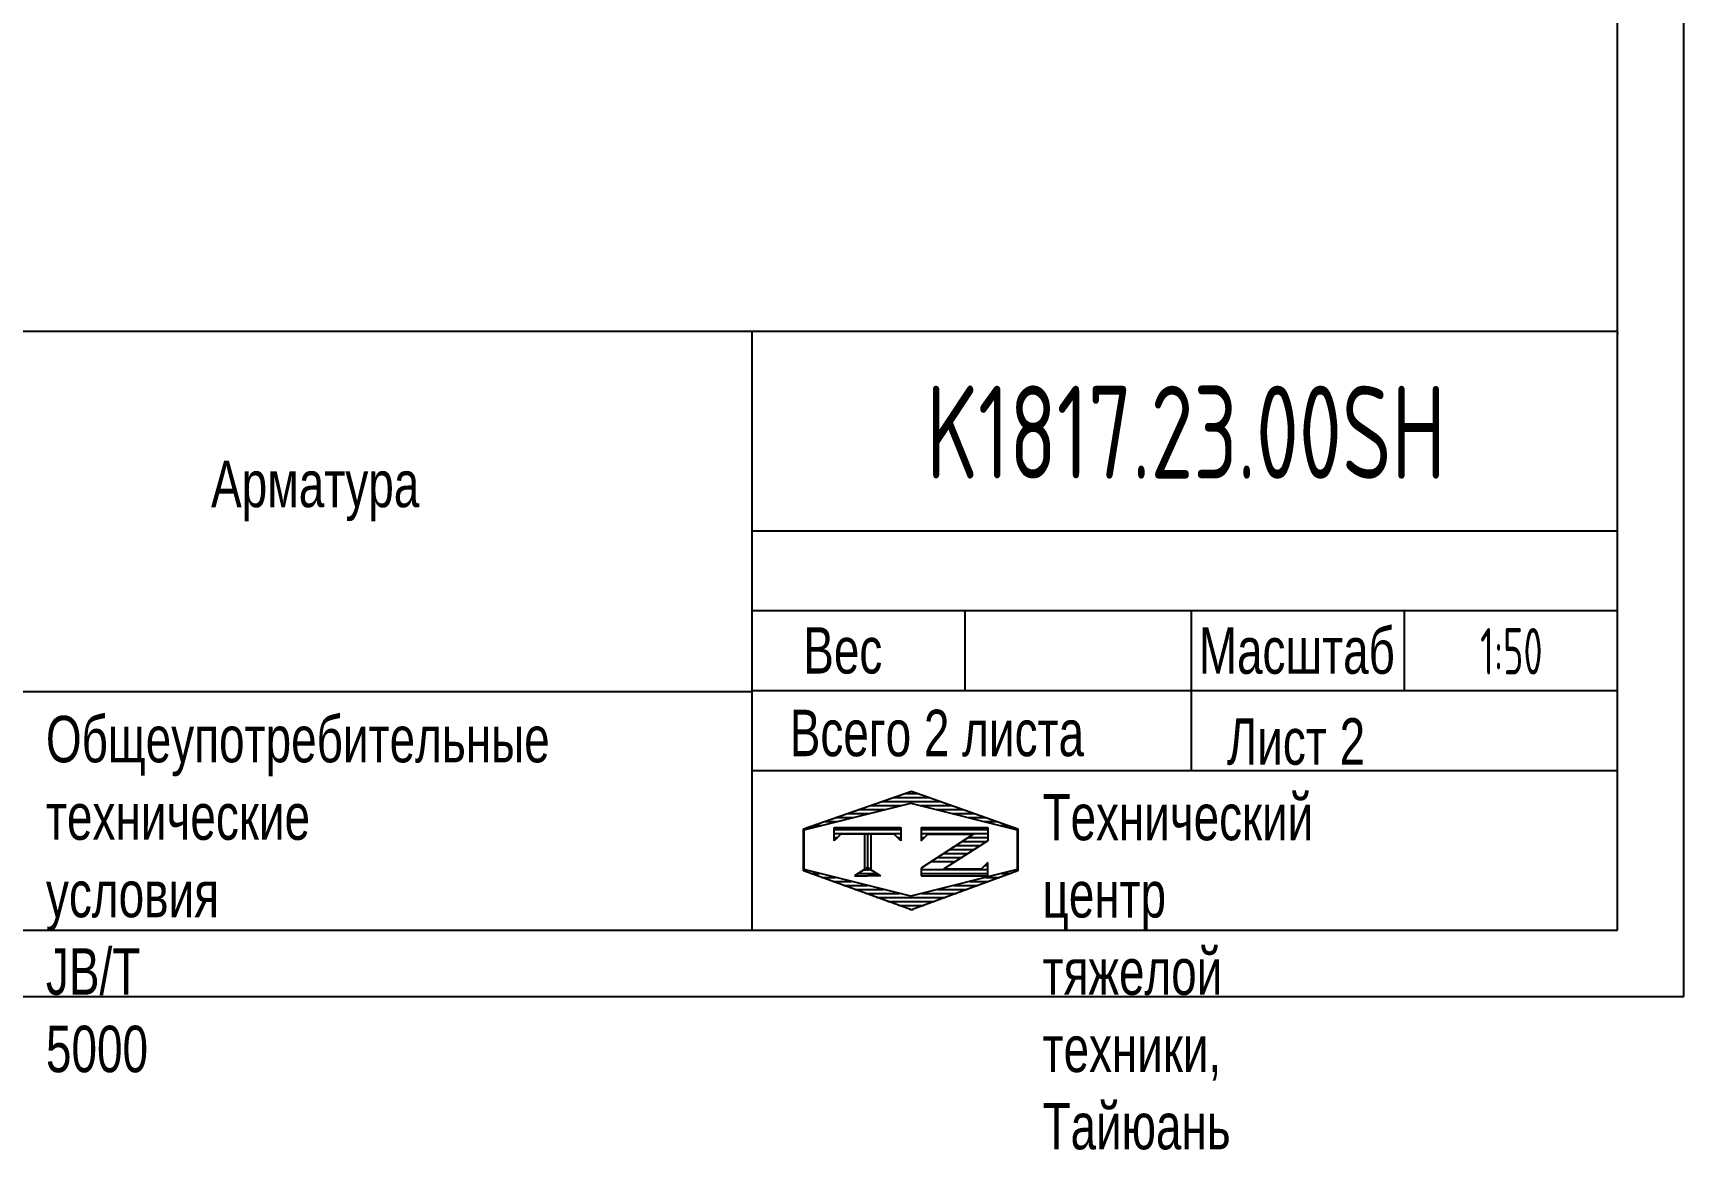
# Model space of a CAD drawing. Header units: millimetres. Extents: x 1934 to 22934, y 25951 to 41379.
# Drawn here: x 16718 to 22934, y 25951 to 30157 of the extents above; entities that cross this region are included whole.
import ezdxf
from ezdxf.enums import TextEntityAlignment as Align

# ---------------------------------------------------------------- set-up
doc = ezdxf.new("R2010")
doc.units = ezdxf.units.MM
doc.header["$LTSCALE"] = 500
doc.linetypes.add('G', pattern=[2, 1.25, -0.25, 0.25, -0.25])
for name, color, linetype in [('01', 7, 'Continuous'), ('02', 1, 'Continuous'), ('05', 4, 'G'), ('11', 3, 'Continuous'), ('THICK', 7, 'Continuous')]:
    doc.layers.add(name, color=color, linetype=linetype)
doc.styles.get("Standard").update_dxf_attribs({"font": 'isocp', "width": 0.707, "bigfont": 'intecad.shx'})

# ---------------------------------------------------------------- blocks, each defined once
blk = doc.blocks.new('*U1003')
at = {"layer": '01'}
for points in [[(415, 5), (415, 292)], [(25, 5), (415, 5)]]:
    blk.add_lwpolyline(points, dxfattribs=at)
at = {"layer": '02'}
for points in [[(420, 0), (420, 297)], [(0, 0), (420, 0)]]:
    blk.add_lwpolyline(points, dxfattribs=at)
blk = doc.blocks.new('*X1007')
at = {"color": 0}
for p, q in [((127.06, 7.8), (132.06, 7.8)), ((127.06, 7.5), (132.06, 7.5)), ((127.06, 7.2), (127.32, 7.2)), ((129.23, 6.3), (131.04, 6.3)), ((129.7, 6.6), (131.51, 6.6)), ((130.16, 6.9), (131.98, 6.9)), ((130.62, 7.2), (132.06, 7.2)), ((127.84, 5.4), (129.64, 5.4)), ((128.3, 5.7), (130.1, 5.7)), ((128.77, 6), (130.57, 6))]:
    blk.add_line(p, q, dxfattribs=at)
blk = doc.blocks.new('*X1008')
at = {"color": 0}
for p, q in [((131.84, 5.1), (132.06, 5.1)), ((127.06, 4.8), (132.06, 4.8)), ((127.06, 4.5), (132.06, 4.5))]:
    blk.add_line(p, q, dxfattribs=at)
blk = doc.blocks.new('*X1006')
at = {"color": 0}
for p, q in [((122.34, 4.5), (123.72, 4.5)), ((122.82, 4.8), (123.24, 4.8))]:
    blk.add_line(p, q, dxfattribs=at)
blk = doc.blocks.new('*X1005')
at = {"color": 0}
for p, q in [((120.53, 7.8), (125.53, 7.8)), ((120.53, 7.5), (125.53, 7.5)), ((120.53, 7.2), (120.79, 7.2)), ((125.27, 7.2), (125.53, 7.2))]:
    blk.add_line(p, q, dxfattribs=at)
blk = doc.blocks.new('*X1004')
at = {"color": 0}
for p, q in [((124.97, 10.2), (127.67, 10.2)), ((125.83, 10.5), (126.82, 10.5)), ((120.66, 8.7), (121.92, 8.7)), ((121.52, 9), (123.12, 9)), ((122.38, 9.3), (124.32, 9.3)), ((123.24, 9.6), (125.52, 9.6)), ((124.1, 9.9), (128.52, 9.9)), ((127.02, 9.6), (129.37, 9.6)), ((128.22, 9.3), (130.22, 9.3)), ((129.42, 9), (131.07, 9)), ((130.62, 8.7), (131.92, 8.7)), ((118.22, 7.8), (118.32, 7.8)), ((118.22, 7.5), (118.27, 7.5)), ((118.94, 8.1), (119.52, 8.1)), ((119.8, 8.4), (120.72, 8.4)), ((131.82, 8.4), (132.77, 8.4)), ((133.02, 8.1), (133.62, 8.1)), ((134.22, 7.8), (134.32, 7.8)), ((134.27, 7.5), (134.32, 7.5)), ((118.22, 7.2), (118.27, 7.2)), ((118.22, 6.9), (118.27, 6.9)), ((118.22, 6.6), (118.27, 6.6)), ((118.22, 6.3), (118.27, 6.3)), ((134.27, 7.2), (134.32, 7.2)), ((134.27, 6.9), (134.32, 6.9)), ((134.27, 6.6), (134.32, 6.6)), ((134.27, 6.3), (134.32, 6.3)), ((118.22, 6), (118.27, 6)), ((118.22, 5.7), (118.27, 5.7)), ((118.22, 5.4), (118.27, 5.4)), ((118.22, 5.1), (118.27, 5.1)), ((134.27, 6), (134.32, 6)), ((134.27, 5.7), (134.32, 5.7)), ((134.27, 5.4), (134.32, 5.4)), ((134.27, 5.1), (134.32, 5.1)), ((118.22, 4.8), (118.27, 4.8)), ((118.79, 4.5), (119.42, 4.5)), ((119.61, 4.2), (120.62, 4.2)), ((120.43, 3.9), (121.82, 3.9)), ((130.72, 3.9), (132.14, 3.9)), ((131.92, 4.2), (132.95, 4.2)), ((133.12, 4.5), (133.76, 4.5)), ((134.27, 4.8), (134.32, 4.8)), ((121.26, 3.6), (123.02, 3.6)), ((122.08, 3.3), (124.22, 3.3)), ((122.91, 3), (125.42, 3)), ((123.73, 2.7), (128.89, 2.7)), ((127.12, 3), (129.7, 3)), ((128.32, 3.3), (130.51, 3.3)), ((129.52, 3.6), (131.32, 3.6)), ((124.55, 2.4), (128.07, 2.4)), ((125.38, 2.1), (127.26, 2.1)), ((126.2, 1.8), (126.45, 1.8))]:
    blk.add_line(p, q, dxfattribs=at)

msp = doc.modelspace()

# ---------------------------------------------------------------- linework, layer by layer
at = {"layer": '01'}
for p in [(22684.276, 29029.13), (22684.276, 29024.053), (22684.276, 29023.155)]:
    msp.add_point(p, dxfattribs=at)
at = {"layer": 'THICK'}
for p, q in [((13655.143, 29034.317), (22684.276, 29034.317)), ((19426.226, 26778.745), (19426.226, 29034.317)), ((22684.276, 26778.745), (22684.276, 29034.317)), ((19426.226, 28282.46), (22684.276, 28282.46)), ((19426.226, 27981.717), (22684.276, 27981.717)), ((20228.208, 27680.974), (20228.208, 27981.717)), ((21080.313, 27380.231), (21080.313, 27981.717)), ((21882.294, 27680.974), (21882.294, 27981.717)), ((16669.415, 27676.629), (19426.226, 27676.629)), ((19426.226, 27680.974), (22684.276, 27680.974)), ((19426.226, 27380.231), (22684.276, 27380.231)), ((13661.985, 26778.745), (22684.276, 26778.745))]:
    msp.add_line(p, q, dxfattribs=at)
at = {"layer": 'THICK', "color": 3}
for p, q in [((19619.307, 27159.991), (20025.563, 27301.489)), ((20025.563, 27301.489), (20426.542, 27159.991)), ((19621.945, 27156.804), (20022.936, 27257.052)), ((20022.936, 27257.052), (20423.926, 27156.804)), ((19735.174, 27114.54), (19735.174, 27164.664)), ((19735.174, 27164.664), (19985.793, 27164.664)), ((19985.793, 27164.664), (19985.793, 27114.54)), ((20062.536, 27164.664), (20062.536, 27114.54)), ((20062.536, 27164.664), (20313.155, 27164.664)), ((20313.155, 27164.664), (20313.155, 27114.54)), ((19619.307, 27002.413), (19619.307, 27159.991)), ((19621.945, 27006.433), (19621.945, 27156.804)), ((19760.236, 27139.602), (19735.174, 27114.54)), ((19960.731, 27139.602), (19760.236, 27139.602)), ((19849.516, 27139.841), (19849.516, 27002.363)), ((19860.48, 27139.841), (19860.48, 27002.363)), ((19873.011, 27139.841), (19873.011, 27002.363)), ((19985.793, 27114.54), (19960.731, 27139.602)), ((20062.536, 27114.54), (20087.598, 27139.602)), ((20259.893, 27139.602), (20062.536, 27011.91)), ((20087.598, 27139.602), (20259.893, 27139.602)), ((20313.149, 27115.019), (20184.753, 27032.846)), ((20423.926, 27156.804), (20423.926, 27006.433)), ((20426.542, 27159.991), (20426.542, 27002.413)), ((20025.563, 26854.482), (19619.307, 27002.413)), ((20022.936, 26906.185), (19621.945, 27006.433)), ((19860.48, 27013.819), (19811.924, 26983.268)), ((19811.924, 26983.268), (19860.48, 26983.268)), ((19860.48, 27013.819), (19909.036, 26983.268)), ((19909.036, 26983.268), (19860.48, 26983.268)), ((20423.926, 27006.433), (20022.936, 26906.185)), ((20426.542, 27002.413), (20025.563, 26854.482)), ((20062.536, 27011.91), (20062.536, 26983.268)), ((20062.536, 26983.268), (20313.149, 26983.268)), ((20184.753, 27032.846), (20146.448, 27008.33)), ((20288.087, 27008.33), (20146.448, 27008.33)), ((20313.149, 27033.392), (20288.087, 27008.33)), ((20313.149, 26983.268), (20313.149, 27033.392))]:
    msp.add_line(p, q, dxfattribs=at)

# ---------------------------------------------------------------- block references
at = {"layer": '02', "xscale": 50, "yscale": 50, "zscale": 50}
msp.add_blockref('*U1003', (1934.276, 26528.745), dxfattribs=at)
at = {"layer": 'THICK', "color": 3, "xscale": 50.12383631836985, "yscale": 50.12383631835291, "zscale": 50.12383631835076}
for name in ['*X1004', '*X1005', '*X1007', '*X1006', '*X1008']:
    msp.add_blockref(name, (13693.686, 26766.498), dxfattribs=at)

# ---------------------------------------------------------------- texts
at = {"layer": '01', "insert": (19618.756, 27919.478), "char_height": 174.56529, "attachment_point": 1}
msp.add_mtext('{\\fArial|b0|i0|c204|p34;Вес}', dxfattribs=at)
at = {"layer": '01', "insert": (20519.644, 27291.641), "char_height": 174.56529, "width": 8.20337, "attachment_point": 1}
msp.add_mtext('{\\fArial|b0|i0|c204|p34;Технический центр\\Pтяжелой техники, Тайюань}', dxfattribs=at)
at = {"layer": '02', "char_height": 175, "attachment_point": 1}
for s, insert in [('{\\fArial|b0|i0|c204|p34;\\C3;Арматура}', (17388.891, 28546.393)), ('{\\fArial|b0|i0|c204|p34;\\C0;Всего 2 листа}', (19567.652, 27608.555)), ('{\\fArial|b0|i0|c204|p34;\\C0;Лист 2}', (21214.12, 27576.569))]:
    msp.add_mtext(s, dxfattribs=dict(at, insert=insert))
at = {"layer": '02', "insert": (16767.157, 27585.476), "char_height": 175, "width": 9.14708, "attachment_point": 1}
msp.add_mtext('{\\fArial|b0|i0|c204|p34;\\C0;Общеупотребительные\\Pтехнические условия \\fArial|b0|i0|c0|p34;JB/T 5000}', dxfattribs=at)
at = {"layer": '05', "insert": (21107.873, 27918.652), "char_height": 174.63514, "attachment_point": 1}
msp.add_mtext('{\\fArial|b0|i0|c204|p34;\\C0;Масштаб}', dxfattribs=at)
at = {"layer": '11'}
for s, height, width, p, p2 in [('K1817.23.00SH', 350, 0.693834, (20081.229, 28478.745), (22037.322, 28478.745)), ('1:50', 175, 0.655288, (22166.688, 27741.245), (22401.863, 27741.245))]:
    msp.add_text(s, height=height, dxfattribs=dict(at, width=width)).set_placement(p, p2, align=Align.FIT)

doc.saveas('drawing.dxf')
